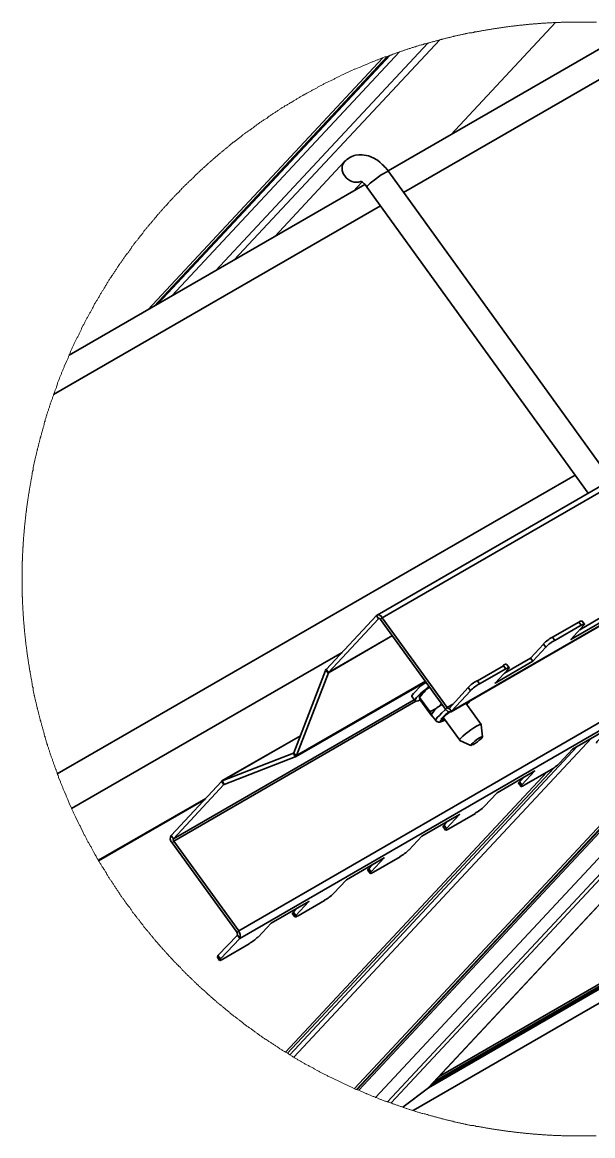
# Model space of a CAD drawing. Header units: feet. Extents: x -12372 to 90117, y -14865 to 4121.
# Drawn here: x 65.06 to 74.33, y 32.16 to 50.25 of the extents above; entities that cross this region are included whole.
import ezdxf

# ---------------------------------------------------------------- set-up
doc = ezdxf.new("R2010")
doc.units = ezdxf.units.FT
doc.header["$MEASUREMENT"] = 0
doc.layers.add('PDF_0', color=7, linetype='Continuous')

msp = doc.modelspace()

# ---------------------------------------------------------------- linework, layer by layer
at = {"layer": 'PDF_0', "lineweight": 18}
msp.add_lwpolyline([(74.381, 32.163), (73.822, 32.163), (73.806, 32.169), (73.685, 32.169), (73.669, 32.174), (73.585, 32.174), (73.569, 32.179), (73.506, 32.179), (73.495, 32.185), (73.432, 32.185), (73.421, 32.19), (73.358, 32.19), (73.348, 32.195), (73.311, 32.195), (73.295, 32.2), (73.247, 32.2), (73.232, 32.206), (73.195, 32.206), (73.184, 32.211), (73.147, 32.211), (73.132, 32.216), (73.095, 32.216), (73.084, 32.221), (73.047, 32.221), (73.037, 32.227), (73.01, 32.227), (73, 32.232), (72.958, 32.232), (72.947, 32.237), (72.921, 32.237), (72.91, 32.243), (72.884, 32.243), (72.873, 32.248), (72.847, 32.248), (72.836, 32.253), (72.81, 32.253), (72.799, 32.258), (72.773, 32.258), (72.763, 32.264), (72.736, 32.264), (72.726, 32.269), (72.699, 32.269), (72.689, 32.274), (72.673, 32.274), (72.662, 32.279), (72.636, 32.279), (72.626, 32.285), (72.599, 32.285), (72.589, 32.29), (72.578, 32.29), (72.562, 32.295), (72.552, 32.295), (72.541, 32.3), (72.515, 32.3), (72.504, 32.306), (72.488, 32.306), (72.478, 32.311), (72.452, 32.311), (72.441, 32.316), (72.43, 32.316), (72.415, 32.322), (72.404, 32.322), (72.394, 32.327), (72.378, 32.327), (72.367, 32.332), (72.341, 32.332), (72.33, 32.337), (72.32, 32.337), (72.304, 32.343), (72.293, 32.343), (72.283, 32.348), (72.267, 32.348), (72.257, 32.353), (72.246, 32.353), (72.23, 32.358), (72.22, 32.358), (72.209, 32.364), (72.193, 32.364), (72.183, 32.369), (72.172, 32.369), (72.162, 32.374), (72.146, 32.374), (72.135, 32.38), (72.125, 32.38), (72.109, 32.385), (72.098, 32.385), (72.088, 32.39), (72.072, 32.39), (72.051, 32.401), (72.035, 32.401), (72.025, 32.406), (72.014, 32.406), (71.998, 32.411), (71.988, 32.411), (71.977, 32.416), (71.967, 32.416), (71.951, 32.422), (71.94, 32.422), (71.93, 32.427), (71.914, 32.432), (71.903, 32.432), (71.893, 32.438), (71.877, 32.438), (71.856, 32.448), (71.845, 32.448), (71.83, 32.453), (71.819, 32.453), (71.809, 32.459), (71.793, 32.464), (71.782, 32.464), (71.772, 32.469), (71.756, 32.469), (71.735, 32.48), (71.724, 32.48), (71.708, 32.485), (71.698, 32.485), (71.687, 32.49), (71.671, 32.496), (71.661, 32.496), (71.64, 32.506), (71.624, 32.506), (71.603, 32.517), (71.587, 32.517), (71.566, 32.527), (71.556, 32.527), (71.54, 32.532), (71.529, 32.538), (71.519, 32.538), (71.508, 32.543), (71.492, 32.548), (71.482, 32.548), (71.471, 32.554), (71.455, 32.559), (71.445, 32.559), (71.424, 32.569), (71.408, 32.575), (71.403, 32.575), (71.392, 32.58), (71.382, 32.58), (71.366, 32.585), (71.355, 32.59), (71.345, 32.59), (71.334, 32.596), (71.318, 32.601), (71.308, 32.606), (71.297, 32.606), (71.287, 32.611), (71.271, 32.617), (71.26, 32.622), (71.25, 32.622), (71.239, 32.627), (71.223, 32.633), (71.213, 32.638), (71.202, 32.638), (71.192, 32.643), (71.176, 32.648), (71.155, 32.659), (71.144, 32.659), (71.129, 32.664), (71.107, 32.675), (71.097, 32.675), (71.081, 32.68), (71.05, 32.696), (71.039, 32.696), (71.018, 32.706), (71.007, 32.706), (70.992, 32.712), (70.986, 32.717), (70.976, 32.722), (70.96, 32.727), (70.949, 32.727), (70.928, 32.738), (70.912, 32.743), (70.891, 32.754), (70.881, 32.754), (70.87, 32.759), (70.854, 32.764), (70.812, 32.785), (70.797, 32.785), (70.791, 32.791), (70.77, 32.801), (70.76, 32.801), (70.744, 32.807), (70.702, 32.828), (70.686, 32.833), (70.665, 32.843), (70.654, 32.843), (70.644, 32.849), (70.628, 32.854), (70.575, 32.88), (70.559, 32.886), (70.528, 32.901), (70.522, 32.901), (70.491, 32.917), (70.48, 32.917), (70.396, 32.959), (70.38, 32.965), (70.327, 32.991), (70.312, 32.996), (70.248, 33.028), (70.233, 33.033), (70.169, 33.065), (70.153, 33.07), (70.08, 33.107), (70.064, 33.112), (70.022, 33.133), (70.011, 33.144), (69.99, 33.154), (69.974, 33.16), (69.89, 33.202), (69.879, 33.212), (69.864, 33.218), (69.8, 33.249), (69.79, 33.26), (69.758, 33.276), (69.742, 33.281), (69.721, 33.291), (69.711, 33.302), (69.658, 33.328), (69.647, 33.339), (69.595, 33.365), (69.579, 33.376), (69.537, 33.397), (69.526, 33.407), (69.484, 33.428), (69.474, 33.439), (69.468, 33.439), (69.458, 33.444), (69.447, 33.455), (69.405, 33.476), (69.4, 33.481), (69.389, 33.486), (69.379, 33.497), (69.336, 33.518), (69.321, 33.534), (69.289, 33.55), (69.279, 33.56), (69.247, 33.576), (69.236, 33.587), (69.215, 33.597), (69.205, 33.608), (69.173, 33.623), (69.163, 33.634), (69.141, 33.645), (69.131, 33.655), (69.11, 33.666), (69.099, 33.676), (69.068, 33.692), (69.057, 33.703), (69.036, 33.713), (69.025, 33.724), (69.004, 33.734), (68.994, 33.745), (68.973, 33.755), (68.962, 33.766), (68.952, 33.771), (68.941, 33.782), (68.92, 33.792), (68.91, 33.803), (68.899, 33.808), (68.883, 33.824), (68.862, 33.834), (68.852, 33.845), (68.841, 33.85), (68.83, 33.861), (68.809, 33.871), (68.799, 33.882), (68.788, 33.887), (68.778, 33.898), (68.757, 33.908), (68.751, 33.919), (68.741, 33.924), (68.73, 33.934), (68.709, 33.945), (68.699, 33.956), (68.688, 33.961), (68.678, 33.971), (68.667, 33.977), (68.651, 33.992), (68.641, 33.998), (68.63, 34.008), (68.62, 34.014), (68.609, 34.024), (68.599, 34.029), (68.588, 34.04), (68.567, 34.05), (68.562, 34.061), (68.551, 34.066), (68.541, 34.077), (68.53, 34.082), (68.519, 34.093), (68.509, 34.098), (68.498, 34.108), (68.488, 34.114), (68.483, 34.124), (68.472, 34.129), (68.462, 34.14), (68.451, 34.145), (68.44, 34.156), (68.43, 34.161), (68.425, 34.172), (68.414, 34.177), (68.404, 34.187), (68.393, 34.193), (68.382, 34.203), (68.372, 34.209), (68.346, 34.235), (68.335, 34.24), (68.324, 34.251), (68.314, 34.256), (68.309, 34.267), (68.298, 34.272), (68.288, 34.282), (68.277, 34.288), (68.266, 34.298), (68.256, 34.303), (68.251, 34.314), (68.24, 34.319), (68.23, 34.33), (68.219, 34.335), (68.209, 34.346), (68.203, 34.356), (68.193, 34.361), (68.182, 34.372), (68.172, 34.377), (68.145, 34.404), (68.135, 34.409), (68.124, 34.419), (68.119, 34.43), (68.108, 34.435), (68.098, 34.446), (68.087, 34.451), (68.05, 34.488), (68.04, 34.493), (68.035, 34.504), (68.024, 34.509), (67.987, 34.546), (67.977, 34.551), (67.966, 34.562), (67.961, 34.572), (67.95, 34.578), (67.94, 34.588), (67.929, 34.593), (67.924, 34.604), (67.913, 34.614), (67.903, 34.62), (67.892, 34.63), (67.887, 34.641), (67.876, 34.646), (67.866, 34.657), (67.861, 34.667), (67.85, 34.672), (67.84, 34.683), (67.829, 34.688), (67.824, 34.699), (67.813, 34.709), (67.803, 34.715), (67.797, 34.725), (67.787, 34.736), (67.776, 34.741), (67.771, 34.751), (67.76, 34.762), (67.75, 34.767), (67.739, 34.778), (67.734, 34.788), (67.724, 34.794), (67.713, 34.804), (67.708, 34.815), (67.697, 34.82), (67.687, 34.831), (67.681, 34.841), (67.671, 34.846), (67.66, 34.857), (67.655, 34.867), (67.645, 34.878), (67.634, 34.883), (67.629, 34.894), (67.618, 34.904), (67.608, 34.91), (67.602, 34.92), (67.592, 34.931), (67.581, 34.936), (67.576, 34.946), (67.565, 34.957), (67.56, 34.968), (67.55, 34.973), (67.539, 34.983), (67.534, 34.994), (67.523, 34.999), (67.513, 35.01), (67.507, 35.02), (67.471, 35.057), (67.465, 35.068), (67.455, 35.073), (67.444, 35.084), (67.439, 35.094), (67.402, 35.131), (67.397, 35.142), (67.386, 35.147), (67.381, 35.157), (67.37, 35.168), (67.365, 35.178), (67.355, 35.184), (67.344, 35.194), (67.339, 35.205), (67.328, 35.215), (67.323, 35.226), (67.312, 35.231), (67.302, 35.242), (67.297, 35.252), (67.27, 35.279), (67.265, 35.289), (67.254, 35.3), (67.249, 35.31), (67.239, 35.315), (67.233, 35.326), (67.212, 35.347), (67.207, 35.358), (67.197, 35.363), (67.191, 35.373), (67.181, 35.384), (67.175, 35.395), (67.165, 35.405), (67.16, 35.416), (67.149, 35.421), (67.144, 35.431), (67.133, 35.442), (67.128, 35.452), (67.117, 35.463), (67.112, 35.474), (67.102, 35.479), (67.096, 35.489), (67.086, 35.5), (67.081, 35.51), (67.07, 35.521), (67.065, 35.532), (67.054, 35.537), (67.049, 35.547), (67.038, 35.558), (67.033, 35.568), (67.023, 35.579), (67.017, 35.59), (66.991, 35.616), (66.986, 35.626), (66.975, 35.637), (66.965, 35.658), (66.954, 35.669), (66.949, 35.679), (66.938, 35.684), (66.933, 35.695), (66.922, 35.705), (66.917, 35.716), (66.907, 35.727), (66.896, 35.748), (66.886, 35.758), (66.88, 35.769), (66.87, 35.774), (66.864, 35.785), (66.854, 35.795), (66.843, 35.816), (66.833, 35.827), (66.828, 35.837), (66.817, 35.848), (66.806, 35.869), (66.78, 35.895), (66.77, 35.916), (66.759, 35.927), (66.754, 35.937), (66.743, 35.948), (66.733, 35.969), (66.722, 35.98), (66.712, 36.001), (66.701, 36.011), (66.696, 36.022), (66.685, 36.027), (66.675, 36.048), (66.664, 36.059), (66.654, 36.08), (66.643, 36.09), (66.633, 36.111), (66.622, 36.122), (66.611, 36.143), (66.601, 36.154), (66.59, 36.175), (66.58, 36.185), (66.569, 36.206), (66.559, 36.217), (66.543, 36.248), (66.532, 36.259), (66.522, 36.28), (66.511, 36.291), (66.501, 36.312), (66.49, 36.322), (66.474, 36.354), (66.464, 36.364), (66.448, 36.396), (66.437, 36.407), (66.422, 36.438), (66.411, 36.449), (66.395, 36.48), (66.385, 36.491), (66.369, 36.522), (66.358, 36.533), (66.337, 36.575), (66.327, 36.586), (66.311, 36.617), (66.3, 36.628), (66.3, 36.638), (66.295, 36.644), (66.29, 36.654), (66.279, 36.665), (66.269, 36.686), (66.264, 36.702), (66.258, 36.712), (66.248, 36.723), (66.221, 36.775), (66.211, 36.786), (66.184, 36.839), (66.179, 36.855), (66.169, 36.865), (66.137, 36.928), (66.127, 36.939), (66.111, 36.971), (66.105, 36.986), (66.079, 37.039), (66.069, 37.05), (66.058, 37.071), (66.053, 37.086), (66.011, 37.171), (66.005, 37.187), (66, 37.197), (65.989, 37.208), (65.968, 37.25), (65.963, 37.266), (65.931, 37.329), (65.926, 37.345), (65.895, 37.408), (65.889, 37.424), (65.863, 37.477), (65.863, 37.482), (65.858, 37.498), (65.831, 37.55), (65.826, 37.566), (65.805, 37.608), (65.8, 37.624), (65.773, 37.677), (65.773, 37.693), (65.752, 37.735), (65.747, 37.751), (65.726, 37.793), (65.721, 37.809), (65.721, 37.819), (65.705, 37.851), (65.7, 37.867), (65.684, 37.898), (65.684, 37.909), (65.678, 37.925), (65.657, 37.967), (65.652, 37.983), (65.652, 37.993), (65.642, 38.014), (65.636, 38.03), (65.631, 38.04), (65.631, 38.046), (65.626, 38.056), (65.621, 38.072), (65.61, 38.093), (65.61, 38.104), (65.605, 38.114), (65.599, 38.13), (65.589, 38.151), (65.589, 38.162), (65.584, 38.178), (65.568, 38.209), (65.568, 38.225), (65.552, 38.257), (65.552, 38.272), (65.536, 38.304), (65.531, 38.32), (65.531, 38.33), (65.52, 38.351), (65.515, 38.367), (65.515, 38.378), (65.505, 38.399), (65.505, 38.415), (65.489, 38.446), (65.489, 38.462), (65.473, 38.494), (65.473, 38.51), (65.462, 38.531), (65.462, 38.541), (65.457, 38.557), (65.452, 38.568), (65.452, 38.578), (65.447, 38.594), (65.441, 38.604), (65.441, 38.615), (65.436, 38.626), (65.431, 38.641), (65.425, 38.652), (65.425, 38.662), (65.42, 38.673), (65.415, 38.689), (65.415, 38.699), (65.41, 38.71), (65.41, 38.726), (65.399, 38.747), (65.399, 38.757), (65.394, 38.773), (65.389, 38.784), (65.389, 38.794), (65.383, 38.81), (65.378, 38.821), (65.378, 38.831), (65.373, 38.842), (65.373, 38.857), (65.362, 38.879), (65.362, 38.894), (65.352, 38.915), (65.352, 38.931), (65.346, 38.942), (65.346, 38.952), (65.341, 38.963), (65.341, 38.979), (65.331, 39), (65.331, 39.016), (65.325, 39.026), (65.325, 39.037), (65.32, 39.053), (65.32, 39.063), (65.31, 39.084), (65.31, 39.1), (65.304, 39.11), (65.304, 39.121), (65.299, 39.137), (65.299, 39.147), (65.294, 39.158), (65.294, 39.174), (65.288, 39.184), (65.288, 39.195), (65.283, 39.211), (65.278, 39.221), (65.278, 39.232), (65.273, 39.248), (65.273, 39.258), (65.267, 39.269), (65.267, 39.279), (65.262, 39.295), (65.262, 39.306), (65.257, 39.316), (65.257, 39.332), (65.252, 39.342), (65.252, 39.353), (65.246, 39.369), (65.246, 39.379), (65.241, 39.39), (65.241, 39.416), (65.236, 39.427), (65.236, 39.443), (65.23, 39.453), (65.23, 39.464), (65.225, 39.479), (65.225, 39.49), (65.22, 39.501), (65.22, 39.516), (65.215, 39.527), (65.215, 39.553), (65.209, 39.564), (65.209, 39.574), (65.204, 39.59), (65.204, 39.601), (65.199, 39.611), (65.199, 39.638), (65.194, 39.648), (65.194, 39.664), (65.188, 39.674), (65.188, 39.701), (65.183, 39.711), (65.183, 39.722), (65.178, 39.738), (65.178, 39.759), (65.172, 39.775), (65.172, 39.796), (65.167, 39.812), (65.167, 39.822), (65.162, 39.833), (65.162, 39.859), (65.157, 39.869), (65.157, 39.896), (65.151, 39.912), (65.151, 39.933), (65.146, 39.949), (65.146, 39.97), (65.141, 39.985), (65.141, 40.007), (65.136, 40.022), (65.136, 40.059), (65.13, 40.07), (65.13, 40.096), (65.125, 40.107), (65.125, 40.133), (65.12, 40.144), (65.12, 40.18), (65.114, 40.196), (65.114, 40.233), (65.109, 40.244), (65.109, 40.281), (65.104, 40.296), (65.104, 40.333), (65.099, 40.344), (65.099, 40.391), (65.093, 40.407), (65.093, 40.455), (65.088, 40.47), (65.088, 40.518), (65.083, 40.528), (65.083, 40.592), (65.078, 40.607), (65.078, 40.681), (65.072, 40.692), (65.072, 40.781), (65.067, 40.792), (65.067, 40.908), (65.062, 40.918), (65.062, 41.493), (65.067, 41.503), (65.067, 41.619), (65.072, 41.63), (65.072, 41.72), (65.078, 41.73), (65.078, 41.804), (65.083, 41.82), (65.083, 41.883), (65.088, 41.894), (65.088, 41.941), (65.093, 41.957), (65.093, 42.004), (65.099, 42.02), (65.099, 42.067), (65.104, 42.078), (65.104, 42.115), (65.109, 42.131), (65.109, 42.168), (65.114, 42.178), (65.114, 42.215), (65.12, 42.231), (65.12, 42.268), (65.125, 42.278), (65.125, 42.305), (65.13, 42.315), (65.13, 42.352), (65.136, 42.368), (65.136, 42.389), (65.141, 42.405), (65.141, 42.426), (65.146, 42.442), (65.146, 42.463), (65.151, 42.479), (65.151, 42.5), (65.157, 42.515), (65.157, 42.542), (65.162, 42.552), (65.162, 42.579), (65.167, 42.589), (65.167, 42.6), (65.172, 42.616), (65.172, 42.637), (65.178, 42.653), (65.178, 42.674), (65.183, 42.689), (65.183, 42.7), (65.188, 42.711), (65.188, 42.737), (65.194, 42.747), (65.194, 42.763), (65.199, 42.774), (65.199, 42.8), (65.204, 42.811), (65.204, 42.821), (65.209, 42.837), (65.209, 42.848), (65.215, 42.858), (65.215, 42.884), (65.22, 42.895), (65.22, 42.911), (65.225, 42.921), (65.225, 42.932), (65.23, 42.948), (65.23, 42.958), (65.236, 42.969), (65.236, 42.985), (65.241, 42.995), (65.241, 43.021), (65.246, 43.032), (65.246, 43.043), (65.252, 43.058), (65.252, 43.069), (65.257, 43.079), (65.257, 43.095), (65.262, 43.106), (65.262, 43.116), (65.267, 43.132), (65.267, 43.143), (65.273, 43.153), (65.273, 43.164), (65.278, 43.18), (65.278, 43.19), (65.283, 43.201), (65.288, 43.217), (65.288, 43.227), (65.294, 43.238), (65.294, 43.253), (65.299, 43.264), (65.299, 43.274), (65.304, 43.29), (65.304, 43.301), (65.31, 43.311), (65.31, 43.327), (65.32, 43.348), (65.32, 43.359), (65.325, 43.375), (65.325, 43.385), (65.331, 43.396), (65.331, 43.412), (65.341, 43.433), (65.341, 43.448), (65.346, 43.459), (65.346, 43.47), (65.352, 43.48), (65.352, 43.496), (65.362, 43.517), (65.362, 43.533), (65.373, 43.554), (65.373, 43.57), (65.378, 43.58), (65.378, 43.591), (65.383, 43.601), (65.389, 43.617), (65.389, 43.628), (65.394, 43.638), (65.399, 43.654), (65.399, 43.665), (65.41, 43.686), (65.41, 43.701), (65.415, 43.712), (65.415, 43.723), (65.42, 43.738), (65.425, 43.749), (65.425, 43.759), (65.431, 43.77), (65.436, 43.786), (65.436, 43.796), (65.447, 43.817), (65.452, 43.833), (65.452, 43.844), (65.457, 43.854), (65.462, 43.87), (65.462, 43.881), (65.473, 43.902), (65.473, 43.918), (65.489, 43.949), (65.489, 43.965), (65.505, 43.997), (65.505, 44.012), (65.515, 44.033), (65.515, 44.044), (65.52, 44.06), (65.531, 44.081), (65.531, 44.091), (65.536, 44.107), (65.552, 44.139), (65.552, 44.155), (65.568, 44.186), (65.568, 44.202), (65.578, 44.223), (65.584, 44.239), (65.589, 44.25), (65.589, 44.26), (65.594, 44.271), (65.599, 44.286), (65.615, 44.318), (65.615, 44.329), (65.621, 44.344), (65.636, 44.376), (65.636, 44.392), (65.657, 44.434), (65.663, 44.45), (65.668, 44.46), (65.668, 44.471), (65.673, 44.482), (65.678, 44.497), (65.7, 44.54), (65.7, 44.555), (65.721, 44.597), (65.726, 44.613), (65.742, 44.645), (65.742, 44.655), (65.747, 44.671), (65.773, 44.724), (65.779, 44.74), (65.8, 44.782), (65.805, 44.798), (65.81, 44.808), (65.81, 44.819), (65.821, 44.84), (65.826, 44.845), (65.842, 44.877), (65.847, 44.893), (65.847, 44.903), (65.868, 44.945), (65.874, 44.961), (65.9, 45.014), (65.905, 45.03), (65.937, 45.093), (65.942, 45.109), (65.953, 45.13), (65.963, 45.14), (65.979, 45.172), (65.984, 45.188), (66.021, 45.262), (66.026, 45.277), (66.053, 45.33), (66.063, 45.341), (66.074, 45.362), (66.079, 45.378), (66.111, 45.441), (66.121, 45.451), (66.132, 45.472), (66.137, 45.488), (66.158, 45.53), (66.169, 45.541), (66.2, 45.604), (66.211, 45.62), (66.237, 45.673), (66.248, 45.683), (66.269, 45.725), (66.279, 45.736), (66.3, 45.778), (66.311, 45.789), (66.316, 45.799), (66.322, 45.815), (66.332, 45.836), (66.343, 45.847), (66.364, 45.889), (66.374, 45.899), (66.39, 45.931), (66.401, 45.942), (66.416, 45.973), (66.427, 45.984), (66.443, 46.015), (66.453, 46.026), (66.469, 46.058), (66.48, 46.068), (66.49, 46.089), (66.501, 46.1), (66.517, 46.131), (66.527, 46.142), (66.538, 46.163), (66.548, 46.173), (66.559, 46.195), (66.569, 46.205), (66.58, 46.226), (66.59, 46.237), (66.606, 46.268), (66.617, 46.279), (66.627, 46.3), (66.638, 46.311), (66.648, 46.332), (66.659, 46.337), (66.664, 46.347), (66.675, 46.358), (66.685, 46.379), (66.696, 46.39), (66.706, 46.411), (66.717, 46.421), (66.727, 46.442), (66.738, 46.453), (66.743, 46.463), (66.754, 46.474), (66.764, 46.495), (66.775, 46.5), (66.78, 46.511), (66.791, 46.521), (66.801, 46.542), (66.812, 46.553), (66.817, 46.564), (66.828, 46.574), (66.838, 46.595), (66.849, 46.606), (66.854, 46.616), (66.864, 46.622), (66.875, 46.643), (66.886, 46.653), (66.891, 46.664), (66.901, 46.674), (66.907, 46.685), (66.917, 46.695), (66.922, 46.706), (66.933, 46.711), (66.943, 46.732), (66.954, 46.743), (66.959, 46.753), (66.97, 46.764), (66.975, 46.774), (67.001, 46.801), (67.007, 46.811), (67.017, 46.822), (67.023, 46.832), (67.033, 46.843), (67.038, 46.853), (67.054, 46.869), (67.059, 46.88), (67.07, 46.89), (67.075, 46.901), (67.086, 46.911), (67.091, 46.922), (67.102, 46.927), (67.107, 46.938), (67.117, 46.948), (67.123, 46.959), (67.133, 46.969), (67.139, 46.98), (67.149, 46.985), (67.16, 46.996), (67.165, 47.006), (67.175, 47.017), (67.181, 47.027), (67.191, 47.033), (67.197, 47.043), (67.207, 47.054), (67.212, 47.064), (67.223, 47.075), (67.228, 47.085), (67.239, 47.091), (67.244, 47.101), (67.254, 47.112), (67.26, 47.122), (67.27, 47.133), (67.281, 47.138), (67.286, 47.149), (67.297, 47.159), (67.302, 47.17), (67.312, 47.175), (67.318, 47.185), (67.339, 47.207), (67.344, 47.217), (67.355, 47.222), (67.36, 47.233), (67.37, 47.243), (67.376, 47.254), (67.386, 47.259), (67.397, 47.27), (67.402, 47.28), (67.439, 47.317), (67.444, 47.328), (67.455, 47.333), (67.46, 47.344), (67.507, 47.391), (67.513, 47.402), (67.523, 47.407), (67.529, 47.417), (67.539, 47.428), (67.55, 47.433), (67.555, 47.444), (67.618, 47.507), (67.623, 47.518), (67.634, 47.528), (67.645, 47.533), (67.65, 47.544), (67.66, 47.554), (67.671, 47.56), (67.676, 47.57), (67.687, 47.581), (67.697, 47.586), (67.703, 47.597), (67.713, 47.607), (67.724, 47.612), (67.734, 47.623), (67.739, 47.634), (67.75, 47.639), (67.76, 47.649), (67.766, 47.66), (67.776, 47.665), (67.787, 47.676), (67.792, 47.686), (67.803, 47.691), (67.813, 47.702), (67.818, 47.713), (67.829, 47.718), (67.892, 47.781), (67.903, 47.786), (67.913, 47.797), (67.919, 47.807), (67.929, 47.813), (67.966, 47.85), (67.977, 47.855), (67.987, 47.865), (67.992, 47.876), (68.003, 47.881), (68.013, 47.892), (68.024, 47.897), (68.029, 47.908), (68.04, 47.918), (68.05, 47.923), (68.087, 47.96), (68.098, 47.966), (68.103, 47.976), (68.114, 47.981), (68.124, 47.992), (68.135, 47.997), (68.145, 48.008), (68.151, 48.018), (68.161, 48.024), (68.172, 48.034), (68.182, 48.039), (68.209, 48.066), (68.219, 48.071), (68.23, 48.082), (68.24, 48.087), (68.245, 48.097), (68.256, 48.108), (68.266, 48.113), (68.277, 48.124), (68.288, 48.129), (68.293, 48.14), (68.303, 48.145), (68.314, 48.155), (68.324, 48.161), (68.335, 48.171), (68.346, 48.176), (68.351, 48.187), (68.361, 48.192), (68.372, 48.203), (68.382, 48.208), (68.393, 48.219), (68.404, 48.224), (68.409, 48.234), (68.419, 48.24), (68.43, 48.25), (68.44, 48.255), (68.451, 48.266), (68.462, 48.271), (68.488, 48.298), (68.498, 48.303), (68.509, 48.313), (68.519, 48.319), (68.53, 48.329), (68.541, 48.335), (68.556, 48.35), (68.567, 48.356), (68.577, 48.366), (68.588, 48.371), (68.599, 48.382), (68.609, 48.387), (68.625, 48.403), (68.635, 48.408), (68.646, 48.419), (68.657, 48.424), (68.667, 48.435), (68.678, 48.44), (68.688, 48.451), (68.709, 48.461), (68.736, 48.487), (68.757, 48.498), (68.767, 48.508), (68.778, 48.514), (68.788, 48.524), (68.809, 48.535), (68.82, 48.545), (68.83, 48.551), (68.841, 48.561), (68.852, 48.566), (68.867, 48.582), (68.888, 48.593), (68.899, 48.603), (68.91, 48.609), (68.92, 48.619), (68.941, 48.63), (68.952, 48.64), (68.973, 48.651), (68.983, 48.661), (69.004, 48.672), (69.015, 48.682), (69.036, 48.693), (69.047, 48.704), (69.057, 48.709), (69.073, 48.725), (69.094, 48.735), (69.105, 48.746), (69.126, 48.756), (69.136, 48.767), (69.168, 48.783), (69.178, 48.793), (69.199, 48.804), (69.21, 48.814), (69.242, 48.83), (69.252, 48.841), (69.273, 48.851), (69.284, 48.862), (69.315, 48.877), (69.326, 48.888), (69.358, 48.904), (69.368, 48.914), (69.4, 48.93), (69.41, 48.941), (69.426, 48.946), (69.458, 48.962), (69.468, 48.972), (69.51, 48.993), (69.521, 49.004), (69.563, 49.025), (69.574, 49.036), (69.616, 49.057), (69.626, 49.067), (69.637, 49.072), (69.653, 49.078), (69.684, 49.094), (69.695, 49.104), (69.758, 49.136), (69.769, 49.146), (69.779, 49.152), (69.795, 49.157), (69.848, 49.183), (69.858, 49.194), (69.9, 49.215), (69.916, 49.22), (69.948, 49.236), (69.958, 49.246), (70.001, 49.267), (70.016, 49.273), (70.09, 49.31), (70.106, 49.315), (70.127, 49.325), (70.138, 49.336), (70.18, 49.357), (70.196, 49.362), (70.259, 49.394), (70.275, 49.399), (70.327, 49.426), (70.343, 49.431), (70.396, 49.457), (70.412, 49.463), (70.454, 49.484), (70.464, 49.484), (70.48, 49.489), (70.533, 49.515), (70.549, 49.52), (70.591, 49.542), (70.607, 49.547), (70.628, 49.557), (70.638, 49.557), (70.649, 49.563), (70.665, 49.568), (70.717, 49.594), (70.733, 49.6), (70.744, 49.605), (70.754, 49.605), (70.765, 49.61), (70.781, 49.615), (70.823, 49.636), (70.839, 49.636), (70.881, 49.658), (70.897, 49.663), (70.907, 49.668), (70.918, 49.668), (70.949, 49.684), (70.965, 49.689), (70.976, 49.689), (70.986, 49.694), (70.992, 49.694), (71.034, 49.716), (71.05, 49.716), (71.081, 49.731), (71.097, 49.737), (71.107, 49.737), (71.139, 49.752), (71.155, 49.758), (71.165, 49.758), (71.187, 49.768), (71.192, 49.768), (71.202, 49.773), (71.218, 49.779), (71.229, 49.779), (71.25, 49.789), (71.266, 49.795), (71.276, 49.795), (71.297, 49.805), (71.313, 49.81), (71.324, 49.81), (71.345, 49.821), (71.361, 49.821), (71.392, 49.837), (71.408, 49.837), (71.429, 49.847), (71.445, 49.847), (71.466, 49.858), (71.476, 49.858), (71.492, 49.863), (71.513, 49.874), (71.524, 49.874), (71.54, 49.879), (71.55, 49.884), (71.561, 49.884), (71.577, 49.889), (71.587, 49.895), (71.598, 49.895), (71.608, 49.9), (71.624, 49.905), (71.635, 49.905), (71.645, 49.911), (71.656, 49.911), (71.666, 49.916), (71.682, 49.921), (71.693, 49.921), (71.703, 49.926), (71.719, 49.932), (71.729, 49.932), (71.74, 49.937), (71.756, 49.937), (71.777, 49.947), (71.787, 49.947), (71.803, 49.953), (71.814, 49.953), (71.824, 49.958), (71.84, 49.963), (71.845, 49.963), (71.856, 49.969), (71.867, 49.969), (71.877, 49.974), (71.893, 49.974), (71.903, 49.979), (71.914, 49.979), (71.93, 49.984), (71.94, 49.99), (71.951, 49.99), (71.967, 49.995), (71.977, 49.995), (71.988, 50), (72.004, 50), (72.014, 50.005), (72.025, 50.005), (72.035, 50.011), (72.051, 50.016), (72.062, 50.016), (72.072, 50.021), (72.088, 50.021), (72.098, 50.026), (72.109, 50.026), (72.125, 50.032), (72.135, 50.032), (72.146, 50.037), (72.162, 50.037), (72.172, 50.042), (72.183, 50.042), (72.199, 50.048), (72.209, 50.048), (72.22, 50.053), (72.235, 50.053), (72.246, 50.058), (72.257, 50.058), (72.267, 50.063), (72.283, 50.063), (72.293, 50.069), (72.304, 50.069), (72.32, 50.074), (72.33, 50.074), (72.341, 50.079), (72.367, 50.079), (72.378, 50.084), (72.394, 50.084), (72.404, 50.09), (72.415, 50.09), (72.43, 50.095), (72.441, 50.095), (72.452, 50.1), (72.478, 50.1), (72.488, 50.106), (72.504, 50.106), (72.515, 50.111), (72.525, 50.111), (72.541, 50.116), (72.562, 50.116), (72.578, 50.121), (72.589, 50.121), (72.599, 50.127), (72.626, 50.127), (72.636, 50.132), (72.662, 50.132), (72.678, 50.137), (72.689, 50.137), (72.699, 50.142), (72.726, 50.142), (72.736, 50.148), (72.763, 50.148), (72.773, 50.153), (72.799, 50.153), (72.81, 50.158), (72.836, 50.158), (72.847, 50.164), (72.873, 50.164), (72.884, 50.169), (72.91, 50.169), (72.921, 50.174), (72.947, 50.174), (72.963, 50.179), (72.984, 50.179), (73, 50.185), (73.037, 50.185), (73.047, 50.19), (73.084, 50.19), (73.095, 50.195), (73.121, 50.195), (73.137, 50.2), (73.184, 50.2), (73.195, 50.206), (73.232, 50.206), (73.247, 50.211), (73.284, 50.211), (73.295, 50.216), (73.348, 50.216), (73.358, 50.222), (73.421, 50.222), (73.432, 50.227), (73.485, 50.227), (73.495, 50.232), (73.569, 50.232), (73.585, 50.237), (73.669, 50.237), (73.685, 50.243), (73.801, 50.243), (73.811, 50.248), (74.386, 50.248)], dxfattribs=at)
at = {"layer": 'PDF_0', "lineweight": 35}
for points in [[(71.002, 47.834), (75.098, 50.195)], [(73.722, 50.243), (72.019, 48.419)], [(71.187, 49.768), (67.492, 45.805)], [(67.102, 45.578), (70.918, 49.668)], [(71.034, 49.716), (67.27, 45.678)], [(69.163, 46.769), (70.296, 47.987), (70.317, 48.002), (70.333, 48.018), (70.359, 48.034), (70.38, 48.05), (70.401, 48.06), (70.454, 48.082), (70.475, 48.087), (70.528, 48.097), (70.58, 48.097), (70.686, 48.076), (70.712, 48.066), (70.733, 48.055), (70.76, 48.045), (70.781, 48.034), (70.807, 48.018), (70.828, 48.008), (70.87, 47.976), (70.907, 47.939), (70.928, 47.923), (70.944, 47.902), (70.965, 47.881), (71.013, 47.818), (74.623, 42.816)], [(65.821, 44.84), (70.623, 47.612)], [(70.575, 47.649), (70.443, 47.507)], [(70.554, 47.665), (70.565, 47.66), (70.57, 47.66), (70.57, 47.655), (70.575, 47.655), (70.586, 47.649), (70.612, 47.623), (70.628, 47.612), (70.649, 47.581), (70.665, 47.565), (74.249, 42.6)], [(70.823, 40.618), (78.771, 45.209), (78.777, 45.209), (78.787, 45.214), (78.798, 45.214), (78.808, 45.209), (78.824, 45.204), (78.835, 45.193), (78.85, 45.183), (78.861, 45.167)], [(71.961, 39.121), (70.907, 40.576), (78.861, 45.167), (79.836, 43.817)], [(82.503, 44.566), (71.661, 32.949), (71.656, 32.944), (71.239, 32.627)], [(80.31, 44.002), (80.31, 43.997), (80.295, 43.981), (79.984, 43.643), (79.973, 43.638), (72.025, 39.047), (72.03, 39.058), (71.993, 39.105), (72.304, 39.443), (72.341, 39.39), (72.03, 39.058), (79.984, 43.643)], [(70.459, 32.928), (80.6, 43.802)], [(80.806, 43.512), (70.797, 32.785)], [(75.73, 41.187), (76.526, 40.08), (68.577, 35.489), (68.551, 35.463), (67.497, 36.918), (67.523, 36.949), (68.577, 35.489)], [(71.935, 39.089), (70.881, 40.549), (70.907, 40.576), (70.886, 40.607), (70.87, 40.613), (70.86, 40.623), (70.823, 40.623), (70.812, 40.613), (70.849, 40.56), (70.032, 39.685), (69.995, 39.738), (70.812, 40.613)], [(70.881, 40.549), (70.881, 40.555), (70.876, 40.56), (70.87, 40.56), (70.865, 40.565), (70.854, 40.565), (70.849, 40.56)], [(74.117, 40.381), (74.539, 40.629), (74.581, 40.576)], [(74.191, 40.47), (74.186, 40.476), (74.18, 40.47), (74.17, 40.47), (74.154, 40.46), (74.138, 40.455), (73.711, 40.207), (73.674, 40.26), (74.101, 40.502), (74.138, 40.455)], [(72.931, 39.817), (72.968, 39.764), (72.968, 39.759), (72.952, 39.743), (72.741, 39.516), (73.353, 39.869), (73.564, 40.096), (73.527, 40.149), (73.316, 39.922)], [(72.968, 39.764), (72.963, 39.769), (72.958, 39.764), (72.947, 39.764), (72.931, 39.754), (72.915, 39.748), (72.488, 39.501), (72.452, 39.553), (72.879, 39.796), (72.915, 39.748)], [(72.894, 39.674), (73.316, 39.922), (73.353, 39.869)], [(71.44, 39.226), (71.387, 39.295), (71.387, 39.3), (71.392, 39.321), (71.413, 39.348), (71.534, 39.469), (71.619, 39.532)], [(71.524, 39.242), (71.492, 39.226), (71.461, 39.221), (71.445, 39.221), (71.434, 39.232), (71.445, 39.253), (71.461, 39.279), (71.534, 39.353), (71.587, 39.395), (71.645, 39.448), (71.666, 39.464)], [(71.677, 39.448), (71.635, 39.421), (71.666, 39.448), (71.677, 39.453)], [(71.661, 32.949), (71.656, 32.944), (82.983, 39.485)], [(71.83, 33.128), (83.004, 39.58)], [(71.877, 39.174), (71.867, 39.168), (71.835, 39.142), (71.872, 39.179)], [(72.025, 39.047), (71.988, 39.047), (71.972, 39.053), (71.935, 39.089), (71.961, 39.121), (71.972, 39.11), (71.972, 39.105), (71.993, 39.105)], [(72.346, 38.504), (72.346, 38.51), (72.357, 38.525), (72.383, 38.547), (72.409, 38.573), (72.446, 38.599), (72.478, 38.62), (72.51, 38.636), (72.525, 38.641), (72.536, 38.641), (72.515, 38.836), (72.515, 38.842), (72.267, 39.19)], [(72.293, 39.205), (72.288, 39.195), (72.272, 39.174)], [(72.33, 39.226), (72.309, 39.195), (72.293, 39.179), (72.278, 39.168)], [(71.93, 38.915), (71.909, 38.905), (71.893, 38.894), (71.872, 38.889), (71.861, 38.884), (71.851, 38.884), (71.84, 38.879), (71.819, 38.879), (71.798, 38.889), (71.787, 38.889), (71.782, 38.894), (71.782, 38.9), (71.777, 38.905), (71.708, 38.995), (71.708, 39), (71.708, 38.989), (71.714, 38.989)], [(71.924, 38.921), (71.898, 38.915), (71.882, 38.915), (71.882, 38.926), (71.893, 38.947), (71.951, 39.005), (71.998, 39.042), (72.004, 39.047)], [(72.167, 38.589), (71.903, 38.952)], [(72.536, 38.641), (72.531, 38.631), (72.515, 38.61), (72.483, 38.589), (72.452, 38.562), (72.388, 38.52), (72.362, 38.51), (72.346, 38.504), (72.167, 38.583), (72.162, 38.589), (72.167, 38.604), (72.214, 38.652), (72.257, 38.689), (72.299, 38.72), (72.346, 38.757), (72.394, 38.789), (72.436, 38.815), (72.473, 38.831), (72.499, 38.842), (72.515, 38.842)], [(69.405, 33.476), (74.075, 38.483)], [(69.336, 33.518), (73.585, 38.072)], [(73.174, 37.861), (73.137, 37.914), (73.2, 37.977)], [(68.024, 37.624), (66.3, 36.628)], [(71.339, 36.802), (71.55, 37.028), (72.162, 37.382), (71.951, 37.155), (71.94, 37.144), (71.935, 37.134), (71.94, 37.129), (71.946, 37.129), (71.956, 37.134), (71.972, 37.139), (71.988, 37.15), (72.42, 37.397)], [(71.951, 37.155), (71.914, 37.208), (71.972, 37.271)], [(71.935, 37.129), (71.898, 37.181), (71.898, 37.187), (71.903, 37.197), (71.914, 37.208)], [(70.117, 36.096), (70.327, 36.322), (70.939, 36.675), (70.728, 36.449), (70.717, 36.438), (70.712, 36.428), (70.717, 36.422), (70.723, 36.422), (70.733, 36.428), (70.749, 36.433), (70.765, 36.443), (71.197, 36.691)], [(70.728, 36.449), (70.691, 36.501), (70.749, 36.565)], [(70.712, 36.422), (70.675, 36.475), (70.675, 36.48), (70.681, 36.491), (70.691, 36.501)], [(68.894, 35.389), (69.105, 35.616), (69.716, 35.969), (69.505, 35.742), (69.489, 35.727), (69.489, 35.721), (69.495, 35.716), (69.5, 35.716), (69.51, 35.721), (69.526, 35.727), (69.542, 35.737), (69.969, 35.985)], [(69.505, 35.742), (69.468, 35.795), (69.526, 35.858)], [(69.489, 35.716), (69.452, 35.769), (69.452, 35.774), (69.458, 35.785), (69.468, 35.795)], [(68.746, 35.279), (68.319, 35.031), (68.303, 35.02), (68.288, 35.015), (68.277, 35.01), (68.272, 35.01), (68.266, 35.015), (68.266, 35.02), (68.282, 35.036), (68.593, 35.368)], [(68.266, 35.01), (68.23, 35.062), (68.23, 35.068), (68.24, 35.089)]]:
    msp.add_lwpolyline(points, dxfattribs=at)
at = {"layer": 'PDF_0', "color": 8, "lineweight": 35, "true_color": 0x7f7f7f}
for points in [[(71.255, 47.481), (75.778, 50.095)], [(71.84, 49.963), (68.504, 46.39)], [(68.198, 46.21), (71.645, 49.911)], [(67.202, 45.636), (70.986, 49.694)], [(67.239, 45.657), (71.013, 49.705)], [(70.665, 47.565), (70.659, 47.57), (70.665, 47.586), (70.712, 47.634), (70.754, 47.665), (70.797, 47.702), (70.844, 47.739), (70.891, 47.771), (70.934, 47.792), (70.97, 47.813), (70.997, 47.823), (71.013, 47.823), (71.013, 47.818)], [(65.568, 44.202), (70.881, 47.265)], [(82.361, 44.898), (70.992, 32.712)], [(82.387, 44.845), (71.05, 32.696)], [(82.503, 44.571), (71.656, 32.944)], [(70.491, 32.917), (80.616, 43.77)], [(70.501, 32.912), (80.627, 43.759)], [(70.528, 32.901), (80.643, 43.738)], [(70.797, 32.785), (80.806, 43.512)], [(65.631, 38.04), (74.038, 42.89)], [(70.849, 40.56), (70.854, 40.565)], [(70.032, 39.685), (71.076, 40.286), (70.032, 39.68)], [(65.863, 37.477), (70.254, 40.012)], [(69.516, 38.341), (71.608, 39.548)], [(71.719, 33.007), (82.988, 39.516)], [(71.745, 33.038), (82.993, 39.532)], [(67.518, 36.986), (71.424, 39.242)], [(67.523, 36.949), (71.455, 39.221)], [(71.777, 38.905), (71.772, 38.91), (71.782, 38.931), (71.798, 38.958), (71.835, 38.989), (71.877, 39.031), (71.924, 39.074), (71.94, 39.084)], [(71.961, 39.121), (72.056, 39.174)], [(71.93, 38.915), (71.914, 38.91), (71.882, 38.894), (71.861, 38.889), (71.851, 38.894), (71.856, 38.91), (71.867, 38.926)], [(68.309, 37.925), (69.579, 38.657)], [(69.474, 33.439), (74.307, 38.62)], [(69.368, 33.502), (73.696, 38.135)], [(68.335, 37.867), (68.34, 37.867)], [(66.3, 36.638), (68.04, 37.64)]]:
    msp.add_lwpolyline(points, dxfattribs=at)
msp.add_lwpolyline([(70.293, 47.988, 0.35443), (70.299, 47.754, 0.348317), (70.561, 47.662)], format="xyb", dxfattribs=at)
at = {"layer": 'PDF_0', "lineweight": 35}
for points in [[(74.098, 40.504, -0.198215), (74.154, 40.523), (74.191, 40.47), (74.191, 40.465), (74.175, 40.449), (73.97, 40.223), (74.581, 40.576), (74.792, 40.802), (74.75, 40.855), (74.539, 40.629)], [(68.282, 35.036), (68.24, 35.089), (68.556, 35.421), (68.593, 35.368), (76.542, 39.959), (76.232, 39.629, -0.062254), (76.088, 39.516), (75.662, 39.269), (75.619, 39.248), (75.609, 39.248), (75.572, 39.3), (75.572, 39.306), (75.582, 39.327)], [(71.614, 39.537), (69.5, 38.32, 0.216566), (69.514, 38.343)], [(71.708, 38.989), (71.703, 38.989), (71.703, 38.995), (71.534, 39.226), (71.519, 39.248), (71.513, 39.279), (71.513, 39.284), (71.508, 39.284), (71.508, 39.29, -0.077646), (71.635, 39.421), (71.603, 39.39), (71.587, 39.369), (71.556, 39.337), (71.54, 39.316), (71.513, 39.279), (71.682, 39.053), (71.724, 39.068), (71.74, 39.079), (71.782, 39.1), (71.798, 39.116), (71.835, 39.142, 0.145496), (71.708, 39), (71.698, 39.026), (71.682, 39.053)], [(73.163, 37.835), (73.168, 37.835), (73.184, 37.84), (73.195, 37.845), (73.211, 37.856), (73.643, 38.104, 0.062567), (73.785, 38.214), (73.996, 38.441), (74.607, 38.794), (74.397, 38.568), (74.386, 38.547), (74.386, 38.541)], [(68.297, 37.919, -0.109391), (68.303, 37.925), (69.579, 38.657)], [(72.414, 37.401, 0.062206), (72.562, 37.508), (72.773, 37.735), (73.385, 38.088), (73.174, 37.861), (73.163, 37.851), (73.163, 37.84), (73.158, 37.84), (73.163, 37.835), (73.121, 37.888), (73.121, 37.893), (73.126, 37.903), (73.137, 37.914)]]:
    msp.add_lwpolyline(points, format="xyb", dxfattribs=at)
for points in [[(69.985, 39.722), (70.032, 39.68), (69.516, 38.341), (69.474, 38.383)], [(82.93, 39.221), (71.408, 32.575)], [(69.468, 38.378), (69.495, 38.32), (68.34, 37.867), (68.309, 37.925)], [(68.298, 37.919), (68.335, 37.867), (67.518, 36.986), (67.481, 37.039)]]:
    msp.add_lwpolyline(points, close=True, dxfattribs=at)
for centre, radius, start, end in [((74.035, 39.63), 0.73, 119.9982, 134.3024), ((74.072, 39.577), 0.73, 120.0201, 134.2804), ((72.923, 39.746), 0.0764, 88.094, 132.6214), ((70.024, 39.714), 0.0395, 137.3677, 160.1914), ((70.04, 39.677), 0.0132, 137.835, 159.4657), ((72.813, 38.918), 0.735, 120.0641, 134.2364), ((72.85, 38.871), 0.73, 120.0311, 134.2584), ((72.475, 38.396), 0.814, 126.5626, 139.1143), ((69.46, 38.391), 0.0132, 292.6708, 340.9274), ((68.343, 37.859), 0.0132, 111.7802, 136.1101), ((67.568, 36.994), 0.103, 152.8363, 223.1433), ((67.547, 36.973), 0.0343, 152.9352, 222.9895), ((70.826, 37.332), 0.735, 300.0641, 314.2364), ((69.608, 36.615), 0.725, 299.9487, 314.3463), ((68.522, 35.439), 0.0343, 332.9187, 43.0169), ((68.496, 35.418), 0.103, 332.8033, 43.1818), ((68.38, 35.914), 0.73, 300.0476, 314.2529)]:
    msp.add_arc(centre, radius, start, end, dxfattribs=at)
at = {"layer": 'PDF_0', "color": 8, "lineweight": 35, "true_color": 0x7f7f7f}
msp.add_arc((72.122, 39.34), 0.229, 312.3797, 329.5294, dxfattribs=at)

doc.saveas('drawing.dxf')
